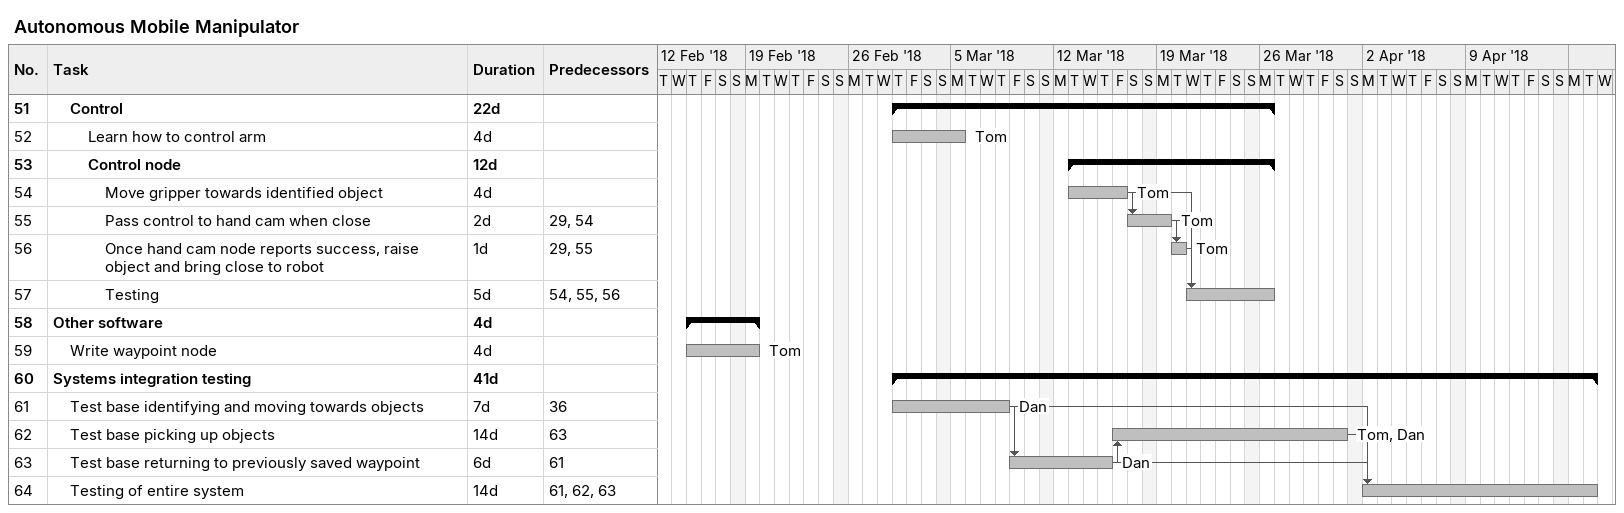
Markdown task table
Autonomous Mobile Manipulator

| ID | Level | Task | Duration | Start | Finish | Predecessors | Resources |
|---|---|---|---|---|---|---|---|
| 51 | 2 | **Control** | 22d | 2018-03-01 | 2018-03-26 |  |  |
| 52 | 3 | Learn how to control arm | 4d | 2018-03-01 | 2018-03-05 |  | Tom |
| 53 | 3 | **Control node** | 12d | 2018-03-13 | 2018-03-26 |  |  |
| 54 | 4 | Move gripper towards identified object | 4d | 2018-03-13 | 2018-03-16 |  | Tom |
| 55 | 4 | Pass control to hand cam when close | 2d | 2018-03-17 | 2018-03-19 | 29, 54 | Tom |
| 56 | 4 | Once hand cam node reports success, raise object and bring close to robot | 1d | 2018-03-20 | 2018-03-20 | 29, 55 | Tom |
| 57 | 4 | Testing | 5d | 2018-03-21 | 2018-03-26 | 54, 55, 56 |  |
| 58 | 1 | **Other software** | 4d | 2018-02-15 | 2018-02-19 |  |  |
| 59 | 2 | Write waypoint node | 4d | 2018-02-15 | 2018-02-19 |  | Tom |
| 60 | 1 | **Systems integration testing** | 41d | 2018-03-01 | 2018-04-17 |  |  |
| 61 | 2 | Test base identifying and moving towards objects | 7d | 2018-03-01 | 2018-03-08 | 36 | Dan |
| 62 | 2 | Test base picking up objects | 14d | 2018-03-16 | 2018-03-31 | 63 | Tom, Dan |
| 63 | 2 | Test base returning to previously saved waypoint | 6d | 2018-03-09 | 2018-03-15 | 61 | Dan |
| 64 | 2 | Testing of entire system | 14d | 2018-04-02 | 2018-04-17 | 61, 62, 63 |  |
